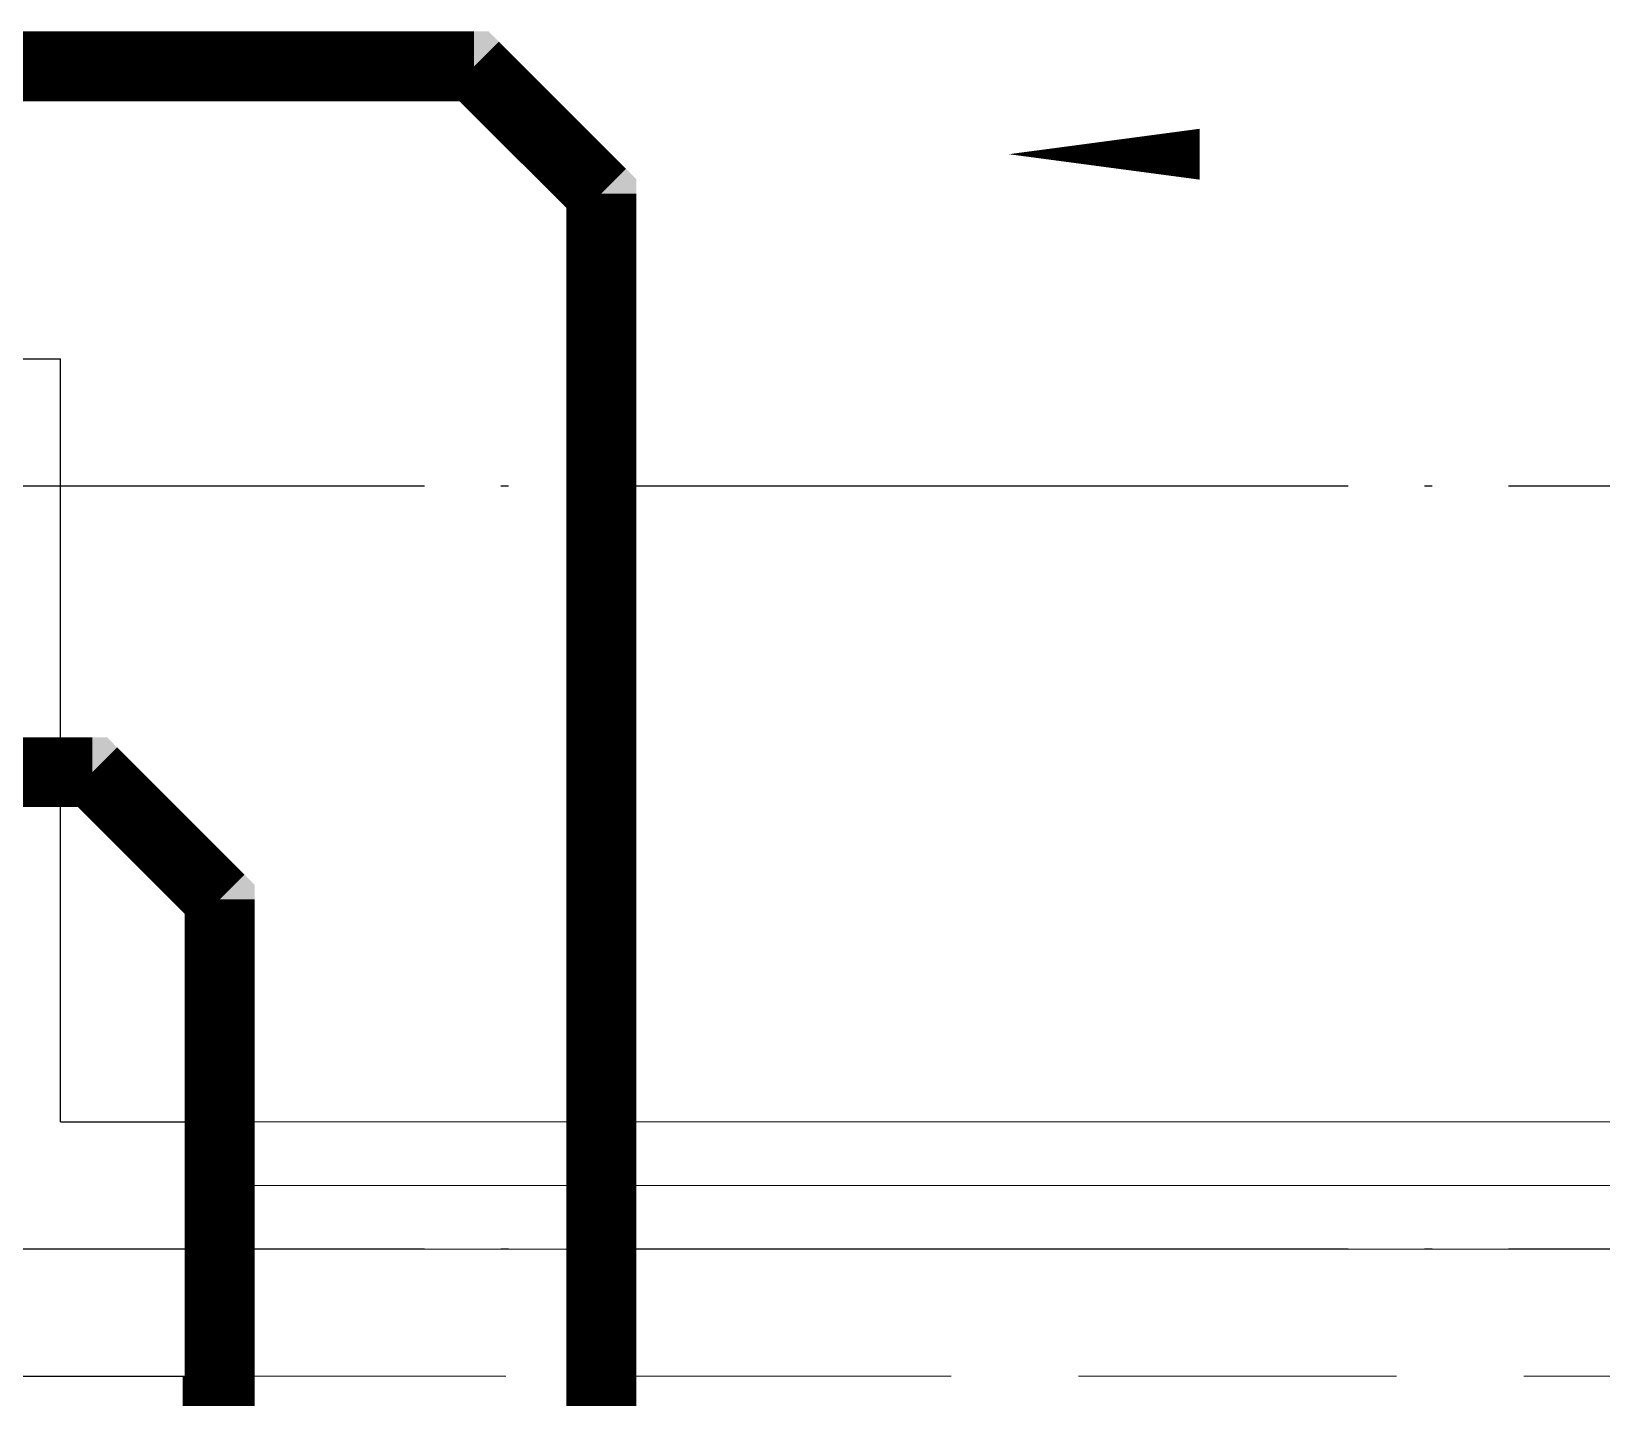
# Model space of a CAD drawing. Extents: x 27938 to 1507990, y 110129 to 923079.
# Drawn here: x 869444 to 870678, y 672540 to 673615 of the extents above; entities that cross this region are included whole.
import ezdxf

# ---------------------------------------------------------------- set-up
doc = ezdxf.new("R2010")
doc.units = 0
doc.header["$LTSCALE"] = 1000
doc.header["$MEASUREMENT"] = 0
doc.linetypes.add('DASH', pattern=[0.35, 0.25, -0.1])
doc.linetypes.add('DOTE', pattern=[2.42, 2, -0.2, 0.02, -0.2])
for name, color, linetype in [('DOTE', 1, 'Continuous'), ('PIPE-废水', 31, 'TG_F'), ('WALL', 9, 'Continuous')]:
    doc.layers.add(name, color=color, linetype=linetype)
for name, color, linetype, lineweight in [('平面-排水沟', 86, 'Continuous', 15), ('平面-栏杆', 135, 'Continuous', 15), ('平面-看线', 45, 'Continuous', 15)]:
    doc.layers.add(name, color=color, linetype=linetype, lineweight=lineweight)
doc.styles.add('TG_LINETYPE', font='SIMPLEX', dxfattribs={"width": 0.8, "height": 3, "bigfont": 'HZTXT'})
doc.linetypes.add('TG_F', pattern='A,2,-0.3,["F",TG_LINETYPE,S=0.1,R=0,X=-0.23,Y=-0.15],0', length=2.3)

msp = doc.modelspace()

# ---------------------------------------------------------------- hatches: boundary and pattern name
at = {"layer": 'PIPE-废水'}
for points in [[(869791.6, 673587.2), (869791.6, 673614.7), (869803, 673614.7)], [(869791.6, 673587.2), (869811, 673606.6), (869803, 673614.7)], [(869791.6, 673587.2), (869791.6, 673614.7), (869803, 673614.7)], [(869791.6, 673587.2), (869811, 673606.6), (869803, 673614.7)], [(869891.6, 673487.2), (869911, 673506.6), (869919.1, 673498.6)], [(869891.6, 673487.2), (869911, 673506.6), (869919.1, 673498.6)], [(869891.6, 673487.2), (869919.1, 673487.2), (869919.1, 673498.6)], [(869891.6, 673487.2), (869919.1, 673487.2), (869919.1, 673498.6)], [(869491.6, 673032.2), (869491.6, 673059.7), (869503, 673059.7)], [(869491.6, 673032.2), (869511, 673051.6), (869503, 673059.7)], [(869491.6, 673032.2), (869491.6, 673059.7), (869503, 673059.7)], [(869491.6, 673032.2), (869511, 673051.6), (869503, 673059.7)], [(869591.6, 672932.2), (869611, 672951.6), (869619.1, 672943.6)], [(869591.6, 672932.2), (869611, 672951.6), (869619.1, 672943.6)], [(869591.6, 672932.2), (869619.1, 672932.2), (869619.1, 672943.6)], [(869591.6, 672932.2), (869619.1, 672932.2), (869619.1, 672943.6)]]:
    msp.add_hatch(color=256, dxfattribs=at).paths.add_polyline_path(points)

# ---------------------------------------------------------------- linework, layer by layer
at = {"color": 8, "const_width": 8}
msp.add_lwpolyline([(869566.6, 672557.2), (869566.6, 672407.2), (869266.6, 672407.2), (869266.6, 672557.2)], dxfattribs=at)
at = {"layer": 'DOTE', "color": 169, "linetype": 'DOTE', "ltscale": 0.3}
for p, q in [((879916.6, 673257.2), (825916.6, 673257.2)), ((879916.6, 672657.2), (825916.6, 672657.2))]:
    msp.add_line(p, q, dxfattribs=at)
at = {"layer": 'PIPE-废水', "ltscale": 0.5, "const_width": 55}
for points in [[(869791.6, 673587.2), (868969.5, 673587.2)], [(869791.6, 673587.2), (868969.5, 673587.2)], [(869791.6, 673587.2), (869891.6, 673487.2)], [(869791.6, 673587.2), (869891.6, 673487.2)], [(869891.6, 672113.5), (869891.6, 673487.2)], [(869891.6, 672113.5), (869891.6, 673487.2)], [(869491.6, 673032.2), (869196.6, 673032.2)], [(869491.6, 673032.2), (869196.6, 673032.2)], [(869491.6, 673032.2), (869591.6, 672932.2)], [(869491.6, 673032.2), (869591.6, 672932.2)], [(869591.6, 672164.3), (869591.6, 672932.2)], [(869591.6, 672164.3), (869591.6, 672932.2)]]:
    msp.add_lwpolyline(points, dxfattribs=at)
at = {"layer": 'WALL', "color": 8}
for p, q in [((868716.6, 673357.2), (869466.6, 673357.2)), ((868716.6, 673357.2), (869466.6, 673357.2)), ((869466.6, 672757.2), (869466.6, 673357.2)), ((869466.6, 672757.2), (869466.6, 673357.2)), ((869466.6, 672757.2), (869566.6, 672757.2)), ((869466.6, 672757.2), (869566.6, 672757.2)), ((869566.6, 672757.2), (869566.6, 672557.2)), ((869566.6, 672757.2), (869566.6, 672557.2)), ((869266.6, 672557.2), (869466.6, 672557.2)), ((869466.6, 672557.2), (869466.6, 672557.2)), ((869466.6, 672557.2), (869566.6, 672557.2))]:
    msp.add_line(p, q, dxfattribs=at)
at = {"layer": '平面-排水沟', "color": 8}
msp.add_lwpolyline([(870633.4, 673518.1, 0, 0, 0), (870211.9, 673518.1, 0, 40, 0), (870361.9, 673518.1, 0, 0, 0)], format="xyseb", dxfattribs=at)
msp.add_lwpolyline([(870633.4, 673518.1, 0, 0, 0), (870211.9, 673518.1, 0, 40, 0), (870361.9, 673518.1, 0, 0, 0)], format="xyseb", dxfattribs=at)
at = {"layer": '平面-栏杆', "color": 8}
for points in [[(869566.6, 672707.2), (874216.6, 672707.2)], [(869566.6, 672707.2), (874216.6, 672707.2)], [(869566.6, 672657.2), (874216.6, 672657.2)], [(869566.6, 672657.2), (874216.6, 672657.2)]]:
    msp.add_lwpolyline(points, dxfattribs=at)
at = {"layer": '平面-看线', "color": 8}
msp.add_lwpolyline([(869566.6, 672757.2), (874216.6, 672757.2)], dxfattribs=at)
msp.add_lwpolyline([(869566.6, 672757.2), (874216.6, 672757.2)], dxfattribs=at)
at = {"layer": '平面-看线', "color": 8, "linetype": 'DASH'}
msp.add_lwpolyline([(869566.6, 672557.2), (874216.6, 672557.2)], dxfattribs=at)

doc.saveas('drawing.dxf')
